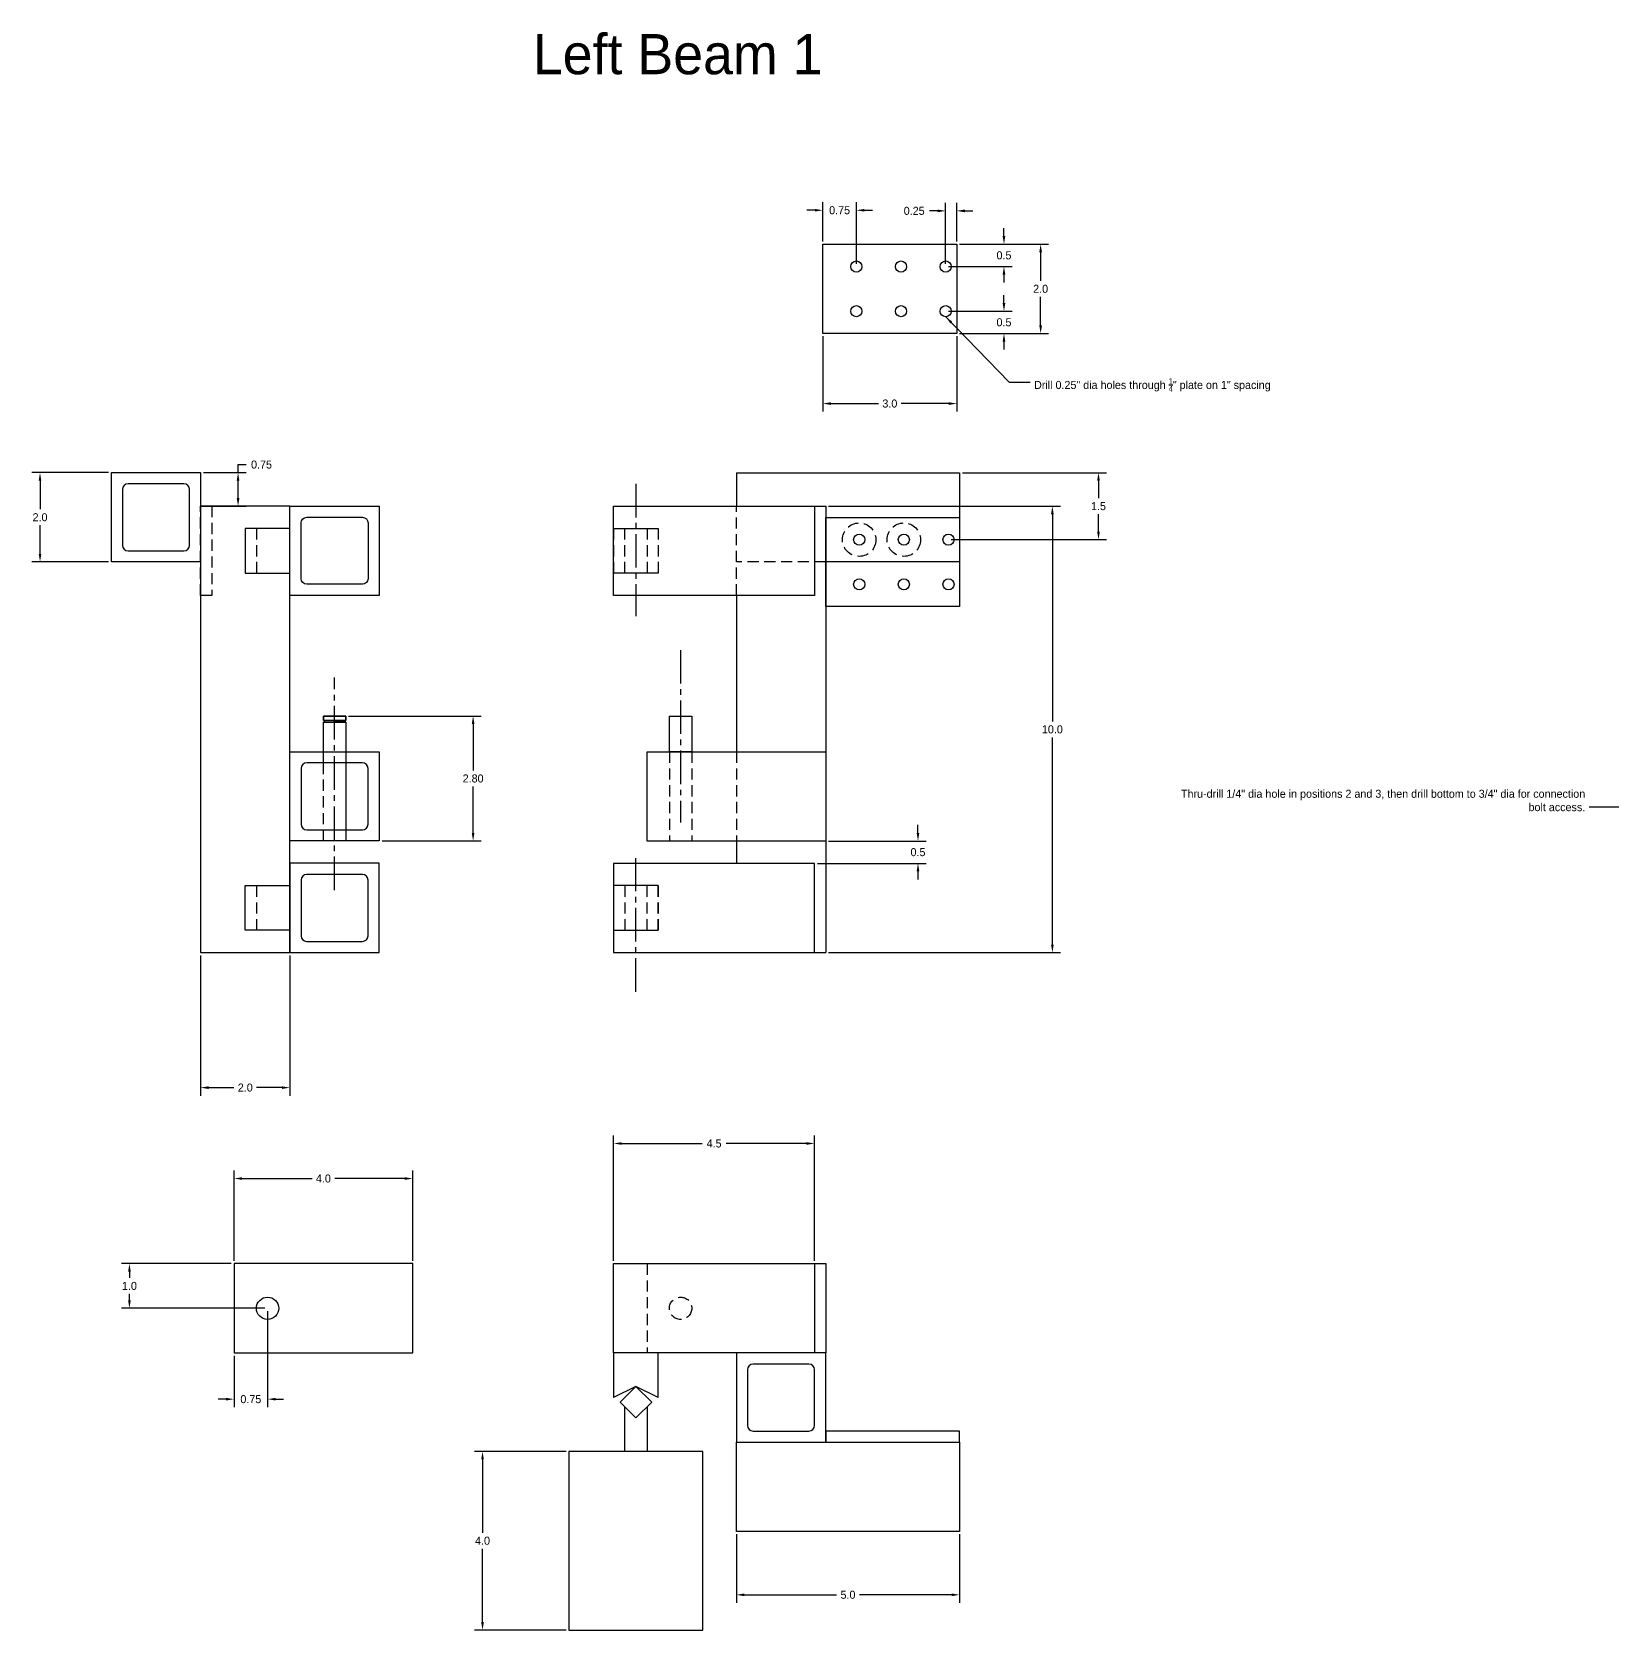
# Model space of a CAD drawing. Header units: inches. Extents: x -28.3 to 33.2, y -8.4 to 28.
# Drawn here: x -28.33 to 7.06, y -8.38 to 27.42 of the extents above; entities that cross this region are included whole.
import ezdxf

# ---------------------------------------------------------------- set-up
doc = ezdxf.new("R2010")
doc.units = ezdxf.units.IN
doc.header["$MEASUREMENT"] = 0
doc.linetypes.add('CENTER2', pattern=[1.125, 0.75, -0.125, 0.125, -0.125])
doc.linetypes.add('DASHED2', pattern=[0.375, 0.25, -0.125])
doc.layers.add('Dems', color=7, linetype='Continuous')
doc.dimstyles.get("Standard").update_dxf_attribs({"dimtxt": 0.18, "dimasz": 0.18, "dimexe": 0.18, "dimexo": 0.0625, "dimgap": 0.09, "dimtad": 0, "dimtih": 1, "dimtoh": 1, "dimdec": 4, "dimzin": 0, "dimdsep": 46, "dimtxsty": 'Standard', "dimcen": 0.09, "dimadec": 0, "dimazin": 0, "dimtfac": 1, "dimtdec": 4, "dimtofl": 0, "dimtmove": 0, "dimatfit": 3, "dimfxl": 0, "dimtolj": 1, "dimtzin": 0, "dimarcsym": 0})

# ---------------------------------------------------------------- blocks, each defined once
blk = doc.blocks.new('*D17')
at = {"color": 0, "lineweight": -2}
for p, q in [((-21.239, 12.094), (-18.269, 12.093)), ((-18.449, 11.913), (-18.449, 10.874)), ((-18.449, 9.475), (-18.449, 10.514)), ((-20.489, 9.295), (-18.269, 9.295))]:
    blk.add_line(p, q, dxfattribs=at)
at = {"color": 0}
for points in [[(-18.479, 11.913), (-18.419, 11.913), (-18.449, 12.093)], [(-18.479, 9.475), (-18.419, 9.475), (-18.449, 9.295)]]:
    blk.add_solid(points, dxfattribs=at)
at = {"layer": 'Defpoints', "color": 0}
for p in [(-21.302, 12.094), (-18.449, 12.093), (-20.552, 9.295)]:
    blk.add_point(p, dxfattribs=at)
at = {"color": 0, "insert": (-18.449, 10.694), "char_height": 0.18, "attachment_point": 5}
blk.add_mtext('\\A1;2.80', dxfattribs=at)
blk = doc.blocks.new('*D18')
at = {"layer": 'Defpoints', "color": 0}
for p in [(-16.303, -4.379), (-18.238, -8.379), (-16.303, -8.379)]:
    blk.add_point(p, dxfattribs=at)
at = {"layer": 'Dems', "color": 0, "lineweight": -2}
for p, q in [((-16.365, -4.379), (-18.418, -4.379)), ((-18.238, -4.559), (-18.238, -6.199)), ((-18.238, -8.199), (-18.238, -6.559)), ((-16.365, -8.379), (-18.418, -8.379))]:
    blk.add_line(p, q, dxfattribs=at)
at = {"layer": 'Dems', "color": 0}
for points in [[(-18.268, -4.559), (-18.208, -4.559), (-18.238, -4.379)], [(-18.268, -8.199), (-18.208, -8.199), (-18.238, -8.379)]]:
    blk.add_solid(points, dxfattribs=at)
at = {"layer": 'Dems', "color": 0, "insert": (-18.238, -6.379), "char_height": 0.18, "attachment_point": 5}
blk.add_mtext('\\A1;4.0', dxfattribs=at)
blk = doc.blocks.new('*D19')
at = {"layer": 'Defpoints', "color": 0}
for p in [(-26.552, 17.545), (-28.149, 15.545), (-26.552, 15.545)]:
    blk.add_point(p, dxfattribs=at)
at = {"layer": 'Dems', "color": 0, "lineweight": -2}
for p, q in [((-26.614, 17.545), (-28.329, 17.545)), ((-28.149, 17.365), (-28.149, 16.725)), ((-28.149, 15.725), (-28.149, 16.365)), ((-26.614, 15.545), (-28.329, 15.545))]:
    blk.add_line(p, q, dxfattribs=at)
at = {"layer": 'Dems', "color": 0}
for points in [[(-28.179, 17.365), (-28.119, 17.365), (-28.149, 17.545)], [(-28.179, 15.725), (-28.119, 15.725), (-28.149, 15.545)]]:
    blk.add_solid(points, dxfattribs=at)
at = {"layer": 'Dems', "color": 0, "insert": (-28.149, 16.545), "char_height": 0.18, "attachment_point": 5}
blk.add_mtext('\\A1;2.0', dxfattribs=at)
blk = doc.blocks.new('*D20')
at = {"layer": 'Defpoints', "color": 0}
for p in [(-24.552, 6.795), (-22.552, 6.795), (-24.552, 3.77)]:
    blk.add_point(p, dxfattribs=at)
at = {"layer": 'Dems', "color": 0, "lineweight": -2}
for p, q in [((-24.552, 6.733), (-24.552, 3.59)), ((-22.552, 6.732), (-22.552, 3.59)), ((-24.372, 3.77), (-23.807, 3.77)), ((-22.732, 3.77), (-23.297, 3.77))]:
    blk.add_line(p, q, dxfattribs=at)
at = {"layer": 'Dems', "color": 0}
for points in [[(-24.372, 3.8), (-24.372, 3.74), (-24.552, 3.77)], [(-22.732, 3.8), (-22.732, 3.74), (-22.552, 3.77)]]:
    blk.add_solid(points, dxfattribs=at)
at = {"layer": 'Dems', "color": 0, "insert": (-23.552, 3.77), "char_height": 0.18, "attachment_point": 5}
blk.add_mtext('\\A1;2.0', dxfattribs=at)
blk = doc.blocks.new('*D21')
at = {"layer": 'Defpoints', "color": 0}
for p in [(-12.553, -6.172), (-7.553, -6.172), (-7.553, -7.59)]:
    blk.add_point(p, dxfattribs=at)
at = {"layer": 'Dems', "color": 0, "lineweight": -2}
for p, q in [((-12.553, -6.235), (-12.553, -7.77)), ((-7.553, -6.235), (-7.553, -7.77)), ((-12.373, -7.59), (-10.308, -7.59)), ((-7.733, -7.59), (-9.798, -7.59))]:
    blk.add_line(p, q, dxfattribs=at)
at = {"layer": 'Dems', "color": 0}
for points in [[(-12.373, -7.56), (-12.373, -7.62), (-12.553, -7.59)], [(-7.733, -7.56), (-7.733, -7.62), (-7.553, -7.59)]]:
    blk.add_solid(points, dxfattribs=at)
at = {"layer": 'Dems', "color": 0, "insert": (-10.053, -7.59), "char_height": 0.18, "attachment_point": 5}
blk.add_mtext('\\A1;5.0', dxfattribs=at)
blk = doc.blocks.new('*D22')
at = {"layer": 'Defpoints', "color": 0}
for p in [(-10.551, 9.294), (-10.801, 8.794), (-8.485, 8.794)]:
    blk.add_point(p, dxfattribs=at)
at = {"layer": 'Dems', "color": 0, "lineweight": -2}
for p, q in [((-8.485, 9.474), (-8.485, 9.654)), ((-10.489, 9.294), (-8.305, 9.294)), ((-10.739, 8.794), (-8.305, 8.794)), ((-8.485, 8.614), (-8.485, 8.434))]:
    blk.add_line(p, q, dxfattribs=at)
at = {"layer": 'Dems', "color": 0}
for points in [[(-8.515, 9.474), (-8.455, 9.474), (-8.485, 9.294)], [(-8.515, 8.614), (-8.455, 8.614), (-8.485, 8.794)]]:
    blk.add_solid(points, dxfattribs=at)
at = {"layer": 'Dems', "color": 0, "insert": (-8.485, 9.044), "char_height": 0.18, "attachment_point": 5}
blk.add_mtext('\\A1;0.5', dxfattribs=at)
blk = doc.blocks.new('*D25')
at = {"layer": 'Defpoints', "color": 0}
for p in [(-15.302, 2.519), (-15.302, -0.172), (-10.802, -0.172)]:
    blk.add_point(p, dxfattribs=at)
at = {"layer": 'Dems', "color": 0, "lineweight": -2}
for p, q in [((-15.302, -0.109), (-15.302, 2.699)), ((-15.122, 2.519), (-13.322, 2.519)), ((-10.982, 2.519), (-12.782, 2.519)), ((-10.802, -0.11), (-10.802, 2.699))]:
    blk.add_line(p, q, dxfattribs=at)
at = {"layer": 'Dems', "color": 0}
for points in [[(-15.122, 2.549), (-15.122, 2.489), (-15.302, 2.519)], [(-10.982, 2.549), (-10.982, 2.489), (-10.802, 2.519)]]:
    blk.add_solid(points, dxfattribs=at)
at = {"layer": 'Dems', "color": 0, "insert": (-13.052, 2.519), "char_height": 0.18, "attachment_point": 5}
blk.add_mtext('\\A1;4.5', dxfattribs=at)
blk = doc.blocks.new('*D26')
at = {"layer": 'Defpoints', "color": 0}
for p in [(-24.552, 17.545), (-23.713, 17.545), (-24.552, 16.795)]:
    blk.add_point(p, dxfattribs=at)
at = {"layer": 'Dems', "color": 0, "lineweight": -2}
for p, q in [((-24.489, 17.545), (-23.533, 17.545)), ((-23.713, 17.545), (-23.713, 17.725)), ((-23.713, 17.725), (-23.533, 17.725)), ((-23.713, 16.975), (-23.713, 17.365)), ((-24.489, 16.795), (-23.533, 16.795))]:
    blk.add_line(p, q, dxfattribs=at)
at = {"layer": 'Dems', "color": 0}
for points in [[(-23.743, 17.365), (-23.683, 17.365), (-23.713, 17.545)], [(-23.743, 16.975), (-23.683, 16.975), (-23.713, 16.795)]]:
    blk.add_solid(points, dxfattribs=at)
at = {"layer": 'Dems', "color": 0, "insert": (-23.188, 17.725), "char_height": 0.18, "attachment_point": 5}
blk.add_mtext('\\A1;0.75', dxfattribs=at)
blk = doc.blocks.new('*D27')
at = {"layer": 'Defpoints', "color": 0}
for p in [(-10.551, 16.794), (-10.551, 6.794), (-5.475, 6.794)]:
    blk.add_point(p, dxfattribs=at)
at = {"layer": 'Dems', "color": 0, "lineweight": -2}
for p, q in [((-10.489, 16.794), (-5.295, 16.794)), ((-5.475, 16.614), (-5.475, 11.974)), ((-5.475, 6.974), (-5.475, 11.614)), ((-10.489, 6.794), (-5.295, 6.794))]:
    blk.add_line(p, q, dxfattribs=at)
at = {"layer": 'Dems', "color": 0}
for points in [[(-5.505, 16.614), (-5.445, 16.614), (-5.475, 16.794)], [(-5.505, 6.974), (-5.445, 6.974), (-5.475, 6.794)]]:
    blk.add_solid(points, dxfattribs=at)
at = {"layer": 'Dems', "color": 0, "insert": (-5.475, 11.794), "char_height": 0.18, "attachment_point": 5}
blk.add_mtext('\\A1;10.0', dxfattribs=at)
blk = doc.blocks.new('*D32')
at = {"layer": 'Defpoints', "color": 0}
for p in [(-7.551, 17.544), (-4.442, 17.544), (-7.801, 16.044)]:
    blk.add_point(p, dxfattribs=at)
at = {"layer": 'Dems', "color": 0, "lineweight": -2}
for p, q in [((-7.489, 17.544), (-4.262, 17.544)), ((-4.442, 17.364), (-4.442, 16.974)), ((-4.442, 16.224), (-4.442, 16.614)), ((-7.739, 16.044), (-4.262, 16.044))]:
    blk.add_line(p, q, dxfattribs=at)
at = {"layer": 'Dems', "color": 0}
for points in [[(-4.472, 17.364), (-4.412, 17.364), (-4.442, 17.544)], [(-4.472, 16.224), (-4.412, 16.224), (-4.442, 16.044)]]:
    blk.add_solid(points, dxfattribs=at)
at = {"layer": 'Dems', "color": 0, "insert": (-4.442, 16.794), "char_height": 0.18, "attachment_point": 5}
blk.add_mtext('\\A1;1.5', dxfattribs=at)
blk = doc.blocks.new('*D33')
at = {"layer": 'Defpoints', "color": 0}
for p in [(-7.615, 22.662), (-7.615, 20.662), (-5.738, 20.662)]:
    blk.add_point(p, dxfattribs=at)
at = {"layer": 'Dems', "color": 0, "lineweight": -2}
for p, q in [((-7.552, 22.662), (-5.558, 22.662)), ((-5.738, 22.482), (-5.738, 21.842)), ((-5.738, 20.842), (-5.738, 21.482)), ((-7.552, 20.662), (-5.558, 20.662))]:
    blk.add_line(p, q, dxfattribs=at)
at = {"layer": 'Dems', "color": 0}
for points in [[(-5.768, 22.482), (-5.708, 22.482), (-5.738, 22.662)], [(-5.768, 20.842), (-5.708, 20.842), (-5.738, 20.662)]]:
    blk.add_solid(points, dxfattribs=at)
at = {"layer": 'Dems', "color": 0, "insert": (-5.738, 21.662), "char_height": 0.18, "attachment_point": 5}
blk.add_mtext('\\A1;2.0', dxfattribs=at)
blk = doc.blocks.new('*D34')
at = {"layer": 'Defpoints', "color": 0}
for p in [(-10.615, 20.662), (-7.615, 20.662), (-7.615, 19.092)]:
    blk.add_point(p, dxfattribs=at)
at = {"layer": 'Dems', "color": 0, "lineweight": -2}
for p, q in [((-10.615, 20.599), (-10.615, 18.912)), ((-7.615, 20.599), (-7.615, 18.912)), ((-10.435, 19.092), (-9.37, 19.092)), ((-7.795, 19.092), (-8.86, 19.092))]:
    blk.add_line(p, q, dxfattribs=at)
at = {"layer": 'Dems', "color": 0}
for points in [[(-10.435, 19.122), (-10.435, 19.062), (-10.615, 19.092)], [(-7.795, 19.122), (-7.795, 19.062), (-7.615, 19.092)]]:
    blk.add_solid(points, dxfattribs=at)
at = {"layer": 'Dems', "color": 0, "insert": (-9.115, 19.092), "char_height": 0.18, "attachment_point": 5}
blk.add_mtext('\\A1;3.0', dxfattribs=at)
blk = doc.blocks.new('*D35')
at = {"layer": 'Defpoints', "color": 0}
for p in [(-7.865, 23.408), (-7.615, 22.662), (-7.865, 22.162)]:
    blk.add_point(p, dxfattribs=at)
at = {"layer": 'Dems', "color": 0, "lineweight": -2}
for p, q in [((-8.045, 23.408), (-8.225, 23.408)), ((-7.865, 22.224), (-7.865, 23.588)), ((-7.615, 22.724), (-7.615, 23.588)), ((-7.435, 23.408), (-7.255, 23.408))]:
    blk.add_line(p, q, dxfattribs=at)
at = {"layer": 'Dems', "color": 0}
for points in [[(-8.045, 23.438), (-8.045, 23.378), (-7.865, 23.408)], [(-7.435, 23.438), (-7.435, 23.378), (-7.615, 23.408)]]:
    blk.add_solid(points, dxfattribs=at)
at = {"layer": 'Dems', "color": 0, "insert": (-8.57, 23.408), "char_height": 0.18, "attachment_point": 5}
blk.add_mtext('\\A1;0.25', dxfattribs=at)
blk = doc.blocks.new('*D36')
at = {"layer": 'Defpoints', "color": 0}
for p in [(-7.615, 22.662), (-7.865, 22.162), (-6.559, 22.162)]:
    blk.add_point(p, dxfattribs=at)
at = {"layer": 'Dems', "color": 0, "lineweight": -2}
for p, q in [((-6.559, 22.842), (-6.559, 23.022)), ((-7.552, 22.662), (-6.379, 22.662)), ((-7.802, 22.162), (-6.379, 22.162)), ((-6.559, 21.982), (-6.559, 21.802))]:
    blk.add_line(p, q, dxfattribs=at)
at = {"layer": 'Dems', "color": 0}
for points in [[(-6.589, 22.842), (-6.529, 22.842), (-6.559, 22.662)], [(-6.589, 21.982), (-6.529, 21.982), (-6.559, 22.162)]]:
    blk.add_solid(points, dxfattribs=at)
at = {"layer": 'Dems', "color": 0, "insert": (-6.559, 22.412), "char_height": 0.18, "attachment_point": 5}
blk.add_mtext('\\A1;0.5', dxfattribs=at)
blk = doc.blocks.new('*D37')
at = {"layer": 'Defpoints', "color": 0}
for p in [(-7.865, 21.162), (-7.615, 20.662), (-6.559, 20.662)]:
    blk.add_point(p, dxfattribs=at)
at = {"layer": 'Dems', "color": 0, "lineweight": -2}
for p, q in [((-6.559, 21.342), (-6.559, 21.522)), ((-7.802, 21.162), (-6.379, 21.162)), ((-7.552, 20.662), (-6.379, 20.662)), ((-6.559, 20.482), (-6.559, 20.302))]:
    blk.add_line(p, q, dxfattribs=at)
at = {"layer": 'Dems', "color": 0}
for points in [[(-6.589, 21.342), (-6.529, 21.342), (-6.559, 21.162)], [(-6.589, 20.482), (-6.529, 20.482), (-6.559, 20.662)]]:
    blk.add_solid(points, dxfattribs=at)
at = {"layer": 'Dems', "color": 0, "insert": (-6.559, 20.912), "char_height": 0.18, "attachment_point": 5}
blk.add_mtext('\\A1;0.5', dxfattribs=at)
blk = doc.blocks.new('*D38')
at = {"layer": 'Defpoints', "color": 0}
for p in [(-10.615, 23.422), (-10.615, 22.662), (-9.865, 22.162)]:
    blk.add_point(p, dxfattribs=at)
at = {"layer": 'Dems', "color": 0, "lineweight": -2}
for p, q in [((-10.795, 23.422), (-10.975, 23.422)), ((-10.615, 22.724), (-10.615, 23.602)), ((-9.865, 22.224), (-9.865, 23.602)), ((-9.685, 23.422), (-9.505, 23.422))]:
    blk.add_line(p, q, dxfattribs=at)
at = {"layer": 'Dems', "color": 0}
for points in [[(-10.795, 23.452), (-10.795, 23.392), (-10.615, 23.422)], [(-9.685, 23.452), (-9.685, 23.392), (-9.865, 23.422)]]:
    blk.add_solid(points, dxfattribs=at)
at = {"layer": 'Dems', "color": 0, "insert": (-10.24, 23.422), "char_height": 0.18, "attachment_point": 5}
blk.add_mtext('\\A1;0.75', dxfattribs=at)
blk = doc.blocks.new('*D39')
at = {"layer": 'Defpoints', "color": 0}
for p in [(-19.802, 1.734), (-23.802, -0.172), (-19.802, -0.172)]:
    blk.add_point(p, dxfattribs=at)
at = {"layer": 'Dems', "color": 0, "lineweight": -2}
for p, q in [((-23.802, -0.109), (-23.802, 1.914)), ((-19.802, -0.109), (-19.802, 1.914)), ((-23.622, 1.734), (-22.057, 1.734)), ((-19.982, 1.734), (-21.547, 1.734))]:
    blk.add_line(p, q, dxfattribs=at)
at = {"layer": 'Dems', "color": 0}
for points in [[(-23.622, 1.764), (-23.622, 1.704), (-23.802, 1.734)], [(-19.982, 1.764), (-19.982, 1.704), (-19.802, 1.734)]]:
    blk.add_solid(points, dxfattribs=at)
at = {"layer": 'Dems', "color": 0, "insert": (-21.802, 1.734), "char_height": 0.18, "attachment_point": 5}
blk.add_mtext('\\A1;4.0', dxfattribs=at)
blk = doc.blocks.new('*D40')
at = {"layer": 'Defpoints', "color": 0}
for p in [(-23.802, -0.172), (-26.146, -1.172), (-23.052, -1.172)]:
    blk.add_point(p, dxfattribs=at)
at = {"layer": 'Dems', "color": 0, "lineweight": -2}
for p, q in [((-23.865, -0.172), (-26.326, -0.172)), ((-26.146, -0.352), (-26.146, -0.492)), ((-26.146, -0.992), (-26.146, -0.852)), ((-23.115, -1.172), (-26.326, -1.172))]:
    blk.add_line(p, q, dxfattribs=at)
at = {"layer": 'Dems', "color": 0}
for points in [[(-26.176, -0.352), (-26.116, -0.352), (-26.146, -0.172)], [(-26.176, -0.992), (-26.116, -0.992), (-26.146, -1.172)]]:
    blk.add_solid(points, dxfattribs=at)
at = {"layer": 'Dems', "color": 0, "insert": (-26.146, -0.672), "char_height": 0.18, "attachment_point": 5}
blk.add_mtext('\\A1;1.0', dxfattribs=at)
blk = doc.blocks.new('*D41')
at = {"layer": 'Defpoints', "color": 0}
for p in [(-23.052, -1.172), (-23.802, -2.172), (-23.802, -3.208)]:
    blk.add_point(p, dxfattribs=at)
at = {"layer": 'Dems', "color": 0, "lineweight": -2}
for p, q in [((-23.052, -1.234), (-23.052, -3.388)), ((-23.802, -2.234), (-23.802, -3.388)), ((-23.982, -3.208), (-24.162, -3.208)), ((-22.872, -3.208), (-22.692, -3.208))]:
    blk.add_line(p, q, dxfattribs=at)
at = {"layer": 'Dems', "color": 0}
for points in [[(-23.982, -3.178), (-23.982, -3.238), (-23.802, -3.208)], [(-22.872, -3.178), (-22.872, -3.238), (-23.052, -3.208)]]:
    blk.add_solid(points, dxfattribs=at)
at = {"layer": 'Dems', "color": 0, "insert": (-23.427, -3.208), "char_height": 0.18, "attachment_point": 5}
blk.add_mtext('\\A1;0.75', dxfattribs=at)

msp = doc.modelspace()

# ---------------------------------------------------------------- linework, layer by layer
at = {"linetype": 'CENTER2'}
for p, q in [((-14.80146, 17.29388), (-14.80146, 14.33243)), ((-14.80146, 5.91888), (-14.80146, 8.90786))]:
    msp.add_line(p, q, dxfattribs=at)
at = {"color": 5}
for p, q in [((-10.55146, 16.79388), (-10.55146, 6.79388)), ((-12.55146, 14.79388), (-12.55146, 11.29388)), ((-15.30242, -2.17191), (-15.30246, -3.17191)), ((-14.30242, -2.17195), (-15.30242, -2.17191)), ((-14.30246, -3.17195), (-14.30242, -2.17195)), ((-14.80245, -2.92193), (-15.30246, -3.17191)), ((-14.30246, -3.17195), (-14.80245, -2.92193))]:
    msp.add_line(p, q, dxfattribs=at)
at = {"color": 5, "linetype": 'DASHED2'}
for p, q in [((-23.30165, 16.29495), (-23.30169, 15.29495)), ((-15.30146, 16.29388), (-15.30146, 15.29388)), ((-23.30198, 8.29495), (-23.30202, 7.29495)), ((-14.30146, 8.29388), (-14.30146, 7.29388))]:
    msp.add_line(p, q, dxfattribs=at)
at = {"color": 3, "linetype": 'CENTER2'}
for p, q in [((-13.80146, 13.56888), (-13.80146, 9.70743)), ((-21.55173, 8.19358), (-21.55154, 12.95936))]:
    msp.add_line(p, q, dxfattribs=at)
at = {"color": 3}
for p, q in [((-21.80162, 10.83489), (-21.80158, 11.95359)), ((-21.80158, 11.99359), (-21.80157, 12.09359)), ((-21.78558, 11.99359), (-21.80158, 11.99359)), ((-21.80158, 11.95359), (-21.78558, 11.95359)), ((-21.80157, 12.09359), (-21.30157, 12.09357)), ((-21.78558, 11.95359), (-21.78558, 11.99359)), ((-21.30158, 11.99357), (-21.31758, 11.99357)), ((-21.31758, 11.99357), (-21.31758, 11.95357)), ((-21.31758, 11.95357), (-21.30158, 11.95357)), ((-21.30158, 11.95357), (-21.30161, 9.29487)), ((-21.30157, 12.09357), (-21.30158, 11.99357))]:
    msp.add_line(p, q, dxfattribs=at)
at = {"color": 3, "linetype": 'DASHED2'}
for p, q in [((-13.55146, 11.29388), (-13.55146, 9.29388)), ((-21.80169, 9.29489), (-21.80162, 10.83489))]:
    msp.add_line(p, q, dxfattribs=at)
at = {"color": 1}
for p, q in [((-15.05251, -4.37903), (-15.05247, -3.37903)), ((-14.55247, -3.37905), (-14.55251, -4.37905)), ((-14.55251, -4.37905), (-15.05251, -4.37903))]:
    msp.add_line(p, q, dxfattribs=at)
at = {"color": 5}
for points in [[(-24.55171, 15.545), (-26.55171, 15.54509), (-26.55162, 17.54509), (-24.55162, 17.545)], [(-22.55162, 16.79492), (-24.55162, 16.795), (-24.55204, 6.795), (-22.55204, 6.79492)], [(-10.80146, 14.79388), (-15.30146, 14.79388), (-15.30146, 16.79388), (-10.80146, 16.79388)], [(-22.55165, 16.29492), (-23.55165, 16.29496), (-23.55169, 15.29496), (-22.55169, 15.29492)], [(-22.55204, 6.79492), (-20.55204, 6.79484), (-20.55196, 8.79484), (-22.55196, 8.79492)], [(-10.80146, 8.79388), (-15.30146, 8.79388), (-15.30146, 6.79388), (-10.80146, 6.79388)], [(-22.55202, 7.29492), (-23.55202, 7.29496), (-23.55198, 8.29496), (-22.55198, 8.29492)], [(-10.80242, -2.17211), (-15.30242, -2.1719), (-15.30233, -0.1719), (-10.80233, -0.17211)], [(-10.55242, -2.17211), (-12.55242, -2.17203), (-12.5525, -4.17203), (-10.5525, -4.17211)], [(-12.5525, -4.17203), (-7.5525, -4.17224), (-7.55258, -6.17224), (-12.55258, -6.17203)]]:
    msp.add_lwpolyline(points, close=True, dxfattribs=at)
for points in [[(-24.92664, 17.29502), (-26.17664, 17.29507, 0.41421356), (-26.30164, 17.17008), (-26.30169, 15.92008, 0.41421356), (-26.1767, 15.79507), (-24.9267, 15.79502, 0.41421356), (-24.80169, 15.92001), (-24.80164, 17.17001, 0.41421356)], [(-20.92697, 8.54485), (-22.17697, 8.5449, 0.41421356), (-22.30197, 8.41991), (-22.30203, 7.16991, 0.41421356), (-22.17703, 7.0449), (-20.92703, 7.04485, 0.41421356), (-20.80203, 7.16985), (-20.80197, 8.41985, 0.41421356)], [(-10.92743, -2.4221), (-12.17743, -2.42204, 0.41421356), (-12.30243, -2.54704), (-12.30248, -3.79704, 0.41421356), (-12.17749, -3.92204), (-10.92749, -3.9221, 0.41421356), (-10.80248, -3.7971), (-10.80243, -2.5471, 0.41421356)]]:
    msp.add_lwpolyline(points, format="xyb", close=True, dxfattribs=at)
at = {"color": 1, "linetype": 'DASHED2'}
for points in [[(-14.55146, 15.29388), (-15.05146, 15.29388), (-15.05146, 16.29388), (-14.55146, 16.29388)], [(-14.55146, 8.29388), (-15.05146, 8.29388), (-15.05146, 7.29388), (-14.55146, 7.29388)]]:
    msp.add_lwpolyline(points, close=True, dxfattribs=at)
at = {"color": 3}
for points in [[(-21.30157, 12.09357), (-21.80157, 12.09359), (-21.80158, 11.99359), (-21.30158, 11.99357)], [(-21.31758, 11.99357), (-21.78558, 11.99359), (-21.78558, 11.95359), (-21.31758, 11.95357)], [(-21.55158, 11.99358), (-21.31758, 11.99357), (-21.31758, 11.95357), (-21.55158, 11.95358)], [(-13.55146, 11.29388), (-14.05146, 11.29388), (-14.05146, 12.09311), (-13.55146, 12.09307)], [(-22.55162, 11.29492), (-20.55162, 11.29484), (-20.55171, 9.29484), (-22.55171, 9.29492)]]:
    msp.add_lwpolyline(points, close=True, dxfattribs=at)
msp.add_lwpolyline([(-20.92664, 11.04485), (-22.17664, 11.0449, 0.41421356), (-22.30164, 10.91991), (-22.30169, 9.66991, 0.41421356), (-22.1767, 9.5449), (-20.9267, 9.54485, 0.41421356), (-20.80169, 9.66985), (-20.80164, 10.91985, 0.41421356)], format="xyb", close=True, dxfattribs=at)
at = {"color": 1}
for points in [[(-14.80245, -2.92193), (-15.15602, -3.27547), (-14.80248, -3.62904), (-14.44891, -3.2755)], [(-13.30251, -4.3791), (-16.30251, -4.37898), (-16.30267, -8.37898), (-13.30267, -8.3791)]]:
    msp.add_lwpolyline(points, close=True, dxfattribs=at)
at = {"color": 5, "linetype": 'DASHED2'}
msp.add_circle((-13.80237, -1.17198), 0.25, dxfattribs=at)
at = {"layer": 'Dems', "color": 5}
for p, q in [((-12.55146, 17.54388), (-7.55146, 17.54388)), ((-12.55146, 17.54388), (-12.55146, 16.79388)), ((-7.55146, 17.54388), (-7.55146, 15.54388)), ((-11.05146, 16.79388), (-10.55146, 16.79388)), ((-7.55146, 15.54388), (-10.55146, 15.54388)), ((-12.55146, 9.29388), (-12.55146, 8.79388)), ((-10.80146, 6.79388), (-10.55146, 6.79388)), ((-10.55242, -2.17211), (-10.80233, -2.1721))]:
    msp.add_line(p, q, dxfattribs=at)
at = {"layer": 'Dems', "color": 5, "linetype": 'DASHED2'}
for p, q in [((-12.55146, 14.79388), (-12.55146, 16.79388)), ((-10.55146, 15.54388), (-12.55146, 15.54388)), ((-12.55146, 11.29388), (-12.55146, 9.29388))]:
    msp.add_line(p, q, dxfattribs=at)
at = {"layer": 'Dems', "color": 3, "linetype": 'DASHED2'}
for p, q in [((-14.05146, 11.29388), (-14.05146, 9.29388)), ((-14.55233, -0.17211), (-14.55233, -2.17211))]:
    msp.add_line(p, q, dxfattribs=at)
at = {"layer": 'Dems', "color": 3}
for p, q in [((-10.80233, -0.17211), (-10.55233, -0.17211)), ((-10.55233, -0.17211), (-10.55242, -2.17211))]:
    msp.add_line(p, q, dxfattribs=at)
at = {"layer": 'Dems', "color": 6}
for points in [[(-10.61451, 22.66155), (-7.61451, 22.66155), (-7.61451, 20.66155), (-10.61451, 20.66155)], [(-10.55146, 16.54388), (-7.55146, 16.54388), (-7.55146, 14.54388), (-10.55146, 14.54388)], [(-10.5525, -4.17211), (-7.5525, -4.17224), (-7.55249, -3.92224), (-10.55249, -3.92211)]]:
    msp.add_lwpolyline(points, close=True, dxfattribs=at)
at = {"layer": 'Dems', "color": 6, "linetype": 'DASHED2'}
msp.add_lwpolyline([(-24.55162, 16.795), (-24.30162, 16.795), (-24.30171, 14.795), (-24.55171, 14.795)], close=True, dxfattribs=at)
at = {"layer": 'Dems', "color": 5}
msp.add_lwpolyline([(-22.55162, 16.79492), (-20.55162, 16.79492), (-20.55162, 14.79492), (-22.55162, 14.79492)], close=True, dxfattribs=at)
msp.add_lwpolyline([(-22.17662, 16.54492), (-20.92662, 16.54492, -0.41421356), (-20.80162, 16.41992), (-20.80162, 15.16992, -0.41421356), (-20.92662, 15.04492), (-22.17662, 15.04492, -0.41421356), (-22.30162, 15.16992), (-22.30162, 16.41992, -0.41421356)], format="xyb", close=True, dxfattribs=at)
at = {"layer": 'Dems', "color": 5, "linetype": 'DASHED2'}
for points in [[(-15.30146, 16.29388), (-14.30146, 16.29388), (-14.30146, 15.29388), (-15.30146, 15.29388)], [(-14.30146, 8.29388), (-15.30146, 8.29388), (-15.30146, 7.29388), (-14.30146, 7.29388)]]:
    msp.add_lwpolyline(points, close=True, dxfattribs=at)
at = {"layer": 'Dems', "color": 3}
for points in [[(-10.55146, 9.29388), (-14.55146, 9.29388), (-14.55146, 11.29388), (-10.55146, 11.29388)], [(-19.80233, -0.1719), (-23.80233, -0.1719), (-23.80233, -2.1719), (-19.80233, -2.1719)]]:
    msp.add_lwpolyline(points, close=True, dxfattribs=at)
at = {"layer": 'Dems', "color": 6}
for centre in [(-9.86451, 22.16155), (-8.86451, 22.16155), (-7.86451, 22.16155), (-9.86451, 21.16155), (-8.86451, 21.16155), (-7.86451, 21.16155), (-9.80146, 16.04388), (-8.80146, 16.04388), (-7.80146, 16.04388), (-9.80146, 15.04388), (-8.80146, 15.04388), (-7.80146, 15.04388)]:
    msp.add_circle(centre, 0.125, dxfattribs=at)
at = {"layer": 'Dems', "color": 6, "linetype": 'DASHED2'}
for centre in [(-9.80146, 16.04388), (-8.80146, 16.04388)]:
    msp.add_circle(centre, 0.375, dxfattribs=at)
at = {"layer": 'Dems', "color": 3}
msp.add_circle((-23.05233, -1.1719), 0.25, dxfattribs=at)

# ---------------------------------------------------------------- texts
at = {"layer": 'Dems'}
for s, insert, char_height, width, attachment_point in [('Left Beam 1', (-17.11205, 27.36915), 0.9, 15.2655, 1), ('\\A1;Drill 0.25" dia holes through {\\H0.7x;\\S1/4;}" plate on 1" spacing', (-5.88582, 19.66031), 0.18, 8.9556892, 1), ('\\A1;Thru-drill 1/4" dia hole in positions 2 and 3, then drill bottom to 3/4" dia for connection bolt access.', (6.46024, 9.95999), 0.18, 9.0910759, 9)]:
    msp.add_mtext(s, dxfattribs=dict(at, insert=insert, char_height=char_height, width=width, attachment_point=attachment_point))

# ---------------------------------------------------------------- dimensions: what is measured, and where the dimension line sits
dim = msp.add_linear_dim(base=(-18.44861, 12.09345), p1=(-20.55171, 9.29484), p2=(-21.30157, 12.09357), angle=89.99761, dimstyle='Standard', override={"dimdec": 2})
dim.commit()
dim.dimension.update_dxf_attribs({"geometry": '*D17', "text_midpoint": (-18.44867, 10.6941)})
for base, p1, p2, override, picture, middle in [((-10.61451, 23.42155), (-9.86451, 22.16155), (-10.61451, 22.66155), {"dimdec": 2}, '*D38', (-10.23951, 23.42155)), ((-7.86451, 23.40765), (-7.61451, 22.66155), (-7.86451, 22.16155), {"dimdec": 2}, '*D35', (-8.56951, 23.40765)), ((-7.61451, 19.09229), (-10.61451, 20.66155), (-7.61451, 20.66155), {"dimdec": 1}, '*D34', (-9.11451, 19.09229)), ((-15.30233, 2.51888), (-10.80233, -0.17211), (-15.30233, -0.1719), {"dimdec": 1}, '*D25', (-13.05233, 2.51888)), ((-19.80233, 1.73436), (-23.80233, -0.1719), (-19.80233, -0.1719), {"dimdec": 1}, '*D39', (-21.80233, 1.73436)), ((-23.80233, -3.20769), (-23.05233, -1.1719), (-23.80233, -2.1719), {"dimdec": 2}, '*D41', (-23.42733, -3.20769))]:
    dim = msp.add_linear_dim(base=base, p1=p1, p2=p2, dimstyle='Standard', override=override, dxfattribs=at)
    dim.commit()
    dim.dimension.update_dxf_attribs({"geometry": picture, "text_midpoint": middle})
for base, p1, p2, angle, picture, middle in [((-6.55854, 22.16155), (-7.61451, 22.66155), (-7.86451, 22.16155), 90, '*D36', (-6.55854, 22.41155)), ((-5.73832, 20.66155), (-7.61451, 22.66155), (-7.61451, 20.66155), 90, '*D33', (-5.73832, 21.66155)), ((-6.55854, 20.66155), (-7.86451, 21.16155), (-7.61451, 20.66155), 90, '*D37', (-6.55854, 20.91155)), ((-28.14947, 15.54515), (-26.55162, 17.54509), (-26.55171, 15.54509), 89.99761, '*D19', (-28.14942, 16.54515)), ((-4.44211, 17.54388), (-7.80146, 16.04388), (-7.55146, 17.54388), 90, '*D32', (-4.44211, 16.79388)), ((-5.47452, 6.79388), (-10.55146, 16.79388), (-10.55146, 6.79388), 90, '*D27', (-5.47452, 11.79388)), ((-8.48467, 8.79388), (-10.55146, 9.29388), (-10.80146, 8.79388), 90, '*D22', (-8.48467, 9.04388)), ((-24.55217, 3.77048), (-22.55204, 6.79492), (-24.55204, 6.795), 179.99761, '*D20', (-23.55217, 3.77043)), ((-26.1458, -1.1719), (-23.80233, -0.1719), (-23.05233, -1.1719), 90, '*D40', (-26.1458, -0.6719)), ((-18.23786, -8.3789), (-16.30251, -4.37898), (-16.30267, -8.37898), 89.99761, '*D18', (-18.23777, -6.3789)), ((-7.55264, -7.58999), (-12.55258, -6.17203), (-7.55258, -6.17224), 179.99761, '*D21', (-10.05264, -7.58989))]:
    dim = msp.add_linear_dim(base=base, p1=p1, p2=p2, angle=angle, dimstyle='Standard', override={"dimdec": 1}, dxfattribs=at)
    dim.commit()
    dim.dimension.update_dxf_attribs({"geometry": picture, "text_midpoint": middle})
dim = msp.add_linear_dim(base=(-23.71257, 17.545), p1=(-24.55162, 16.795), p2=(-24.55162, 17.545), angle=90, dimstyle='Standard', override={"dimdec": 2}, dxfattribs=at)
dim.commit()
dim.dimension.update_dxf_attribs({"geometry": '*D26', "text_midpoint": (-23.18757, 17.72509), "dimtype": 160})

# ---------------------------------------------------------------- leaders
at = {"layer": 'Dems', "annotation_type": 0, "has_hookline": 1}
for points, hookline_direction, text_width in [([(-7.86451, 21.03655), (-6.4397, 19.57031), (-5.97582, 19.57031)], 0, 8.136), ([(13.69854, 16.04388), (12.38481, 10.04999), (6.55024, 10.04999)], 1, 8.82)]:
    msp.add_leader(points, dimstyle='Standard', override={"dimgap": 0.09, "dimtad": 0}, dxfattribs=dict(at, hookline_direction=hookline_direction, text_width=text_width))

doc.saveas('drawing.dxf')
